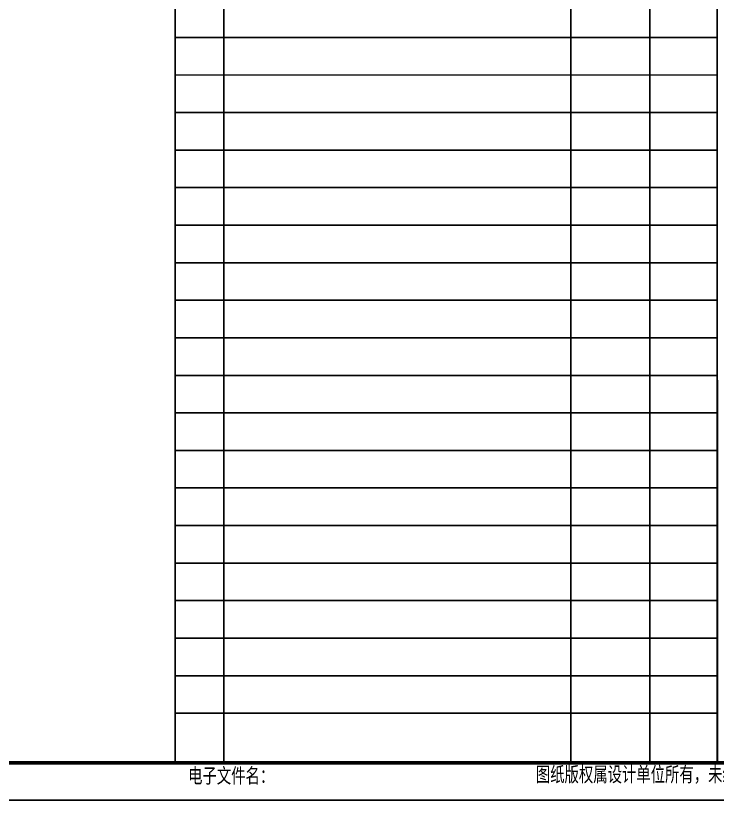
# Model space of a CAD drawing. Extents: x -446699 to 757189, y -606167 to -103070.
# Drawn here: x -400145 to -381447, y -296516 to -275616 of the extents above; entities that cross this region are included whole.
import ezdxf

# ---------------------------------------------------------------- set-up
doc = ezdxf.new("R2010")
doc.units = 0
doc.header["$LTSCALE"] = 1000
doc.header["$MEASUREMENT"] = 0
for name, color, linetype in [('13', 7, 'Continuous'), ('14', 14, 'Continuous'), ('PUB_TITLE', 4, 'Continuous')]:
    doc.layers.add(name, color=color, linetype=linetype)
doc.styles.add('HZTXT', font='romane.shx', dxfattribs={"width": 0.7, "bigfont": 'hztxt.shx'})

# ---------------------------------------------------------------- blocks, each defined once
blk = doc.blocks.new('YHYHHRR')
at = {"layer": '14', "color": 14}
blk.add_line((256875, 490950), (256881, 460850), dxfattribs=at)
at = {"layer": '14', "style": 'HZTXT', "width": 0.85}
for s, p in [('电子文件名：', (242776, 460265)), ('图纸版权属设计单位所有，未经许可，外人及外单位不得翻印复制作为其他工程之用。', (252043, 460301))]:
    blk.add_text(s, height=450, rotation=359.9997, dxfattribs=at).set_placement(p)

msp = doc.modelspace()

# ---------------------------------------------------------------- linework, layer by layer
at = {"layer": '13', "color": 7}
for p, q in [((-381448.7, -276196.3), (-395898.7, -276196.1)), ((-381448.7, -277196.3), (-395898.7, -277196.1)), ((-381448.7, -278196.4), (-395898.7, -278196.1)), ((-381448.7, -279196.4), (-395898.7, -279196.1)), ((-381448.7, -280196.4), (-395898.7, -280196.2)), ((-381448.7, -281196.4), (-395898.7, -281196.2)), ((-381448.7, -282196.5), (-395898.7, -282196.2)), ((-381448.7, -283196.5), (-395898.7, -283196.2)), ((-381448.7, -284196.5), (-395898.7, -284196.3)), ((-381448.7, -285196.5), (-395898.7, -285196.3)), ((-381448.7, -286196.6), (-395898.7, -286196.3)), ((-381448.7, -287196.6), (-395898.7, -287196.3)), ((-381448.7, -288196.6), (-395898.7, -288196.4)), ((-381448.7, -289196.6), (-395898.7, -289196.3)), ((-381448.7, -290196.6), (-395898.7, -290196.3)), ((-381448.7, -291196.6), (-395898.7, -291196.4)), ((-381448.7, -292196.6), (-395898.7, -292196.4)), ((-381448.7, -293196.7), (-395898.7, -293196.4)), ((-381448.7, -294196.7), (-395898.7, -294196.4))]:
    msp.add_line(p, q, dxfattribs=at)
at = {"layer": 'PUB_TITLE', "color": 0}
for p, q in [((-395898.7, -255516.4), (-395898.7, -295516.4)), ((-394598.6, -255516.4), (-394598.6, -295516.4)), ((-385348.6, -255516.7), (-385348.6, -295516.7)), ((-383248.4, -255516.7), (-383248.4, -295516.7)), ((-381448.7, -255516.7), (-381448.7, -295516.7))]:
    msp.add_line(p, q, dxfattribs=at)
at = {"layer": 'PUB_TITLE'}
msp.add_lwpolyline([(-429845.3, -296516.5), (-370445.3, -296516.5), (-370445.3, -254516.5), (-429845.3, -254516.5)], close=True, dxfattribs=at)
at = {"layer": 'PUB_TITLE', "const_width": 100}
msp.add_lwpolyline([(-427345.3, -295516.5), (-371445.3, -295516.5), (-371445.3, -255516.5), (-427345.3, -255516.5)], close=True, dxfattribs=at)

# ---------------------------------------------------------------- block references
msp.add_blockref('YHYHHRR', (-638325.9, -756366))

doc.saveas('drawing.dxf')
